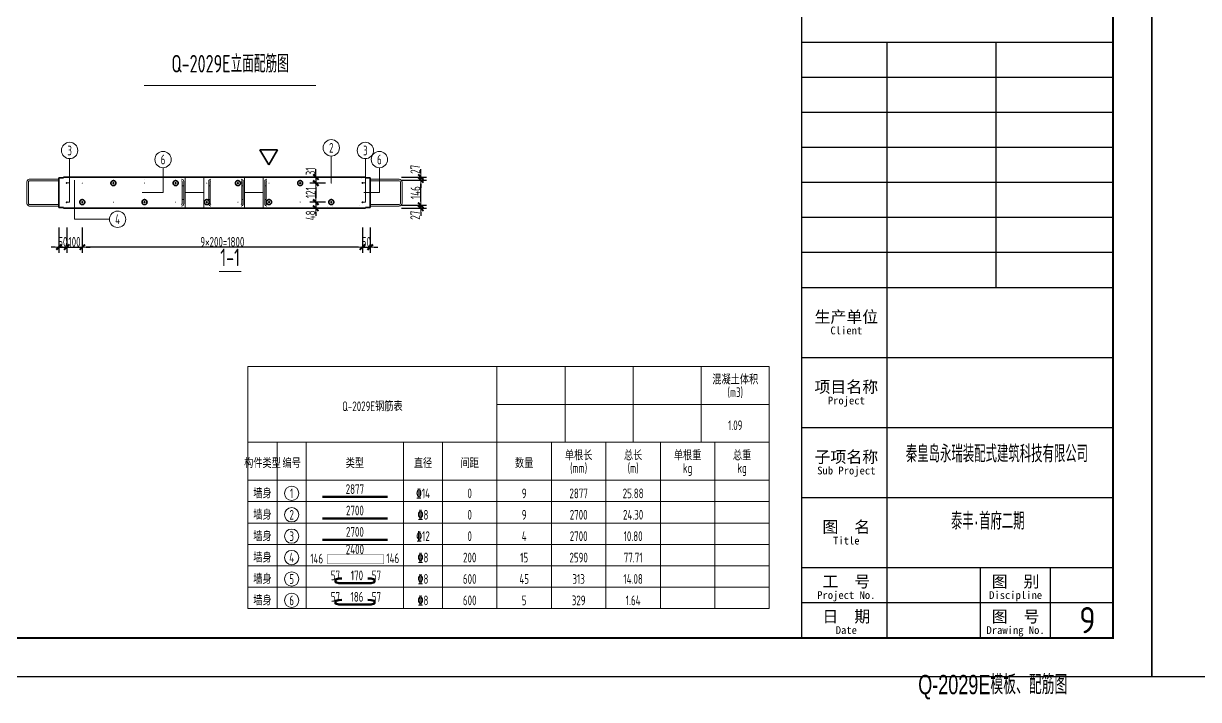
# Model space of a CAD drawing. Extents: x -85320 to 1679916, y -1321939 to 627.
# Drawn here: x 1410344 to 1440540, y -868455 to -851082 of the extents above; entities that cross this region are included whole.
import ezdxf
from ezdxf.enums import TextEntityAlignment as Align

# ---------------------------------------------------------------- set-up
doc = ezdxf.new("R2010")
doc.units = 0
doc.header["$LTSCALE"] = 1000
doc.linetypes.add('点划线', pattern=[1850, 1200, -300, 50, -300])
for name, color, linetype in [('BORDER', 7, 'Continuous'), ('TH', 7, 'Continuous'), ('Y-03墙-03预制墙钢筋', 1, 'Continuous'), ('图框文字', 7, 'Continuous'), ('打印线框', 7, 'Continuous'), ('拉模', 7, 'Continuous')]:
    doc.layers.add(name, color=color, linetype=linetype)
for name, color, linetype, lineweight in [('参数表文字', 7, 'Continuous', 18), ('参数表边线', 253, 'Continuous', 18), ('手孔', 6, 'Continuous', 0), ('梁截面纵筋', 1, 'Continuous', 50), ('直线', 7, 'Continuous', 18), ('预制墙图名', 7, 'Continuous', 18), ('预制墙墙身水平筋', 130, 'Continuous', 18), ('预制墙墙身纵向受力筋', 1, 'Continuous', 18), ('预制墙墙身纵向非受力筋', 94, 'Continuous', 18), ('预制墙墙身附加筋', 94, 'Continuous', 18), ('预制墙拉筋', 130, 'Continuous', 18), ('预制墙详图孔洞', 9, '点划线', 18), ('预制墙详图标注', 3, 'Continuous', 18), ('预制墙详图轮廓', 3, 'Continuous', 35)]:
    doc.layers.add(name, color=color, linetype=linetype, lineweight=lineweight)
doc.styles.get("Standard").update_dxf_attribs({"font": 'gbenor.shx', "bigfont": 'gbcbig.shx'})
doc.styles.add('TSSD_Rein', font='Tssdeng.shx', dxfattribs={"width": 0.7, "bigfont": 'hztxt.shx'})
doc.styles.add('中西文等高字体', font='hztxt_e.shx', dxfattribs={"width": 0.7, "bigfont": 'hbhz.shx'})
doc.styles.add('样式 1', font='yjkeng.shx', dxfattribs={"width": 0.7, "bigfont": 'yjkchn.shx'})
doc.styles.add('样式 2', font='yjkeng.shx', dxfattribs={"width": 0.7, "bigfont": 'yjkchn.shx'})
doc.styles.add('设计院一', font='', dxfattribs={"width": 0.8})
doc.styles.get('设计院一').set_extended_font_data('SimSun')
doc.dimstyles.new('盈建科结构', dxfattribs={"dimscale": 100, "dimtxt": 2.5, "dimasz": 1, "dimexe": 1.5, "dimexo": 0.625, "dimgap": 0.1, "dimtad": 1, "dimdec": 0, "dimrnd": 1, "dimzin": 0, "dimdsep": 46, "dimtxsty": '样式 1', "dimblk": '_yjkbk', "dimblk1": 'ARCHTICK', "dimblk2": 'ARCHTICK', "dimcen": 0.09, "dimadec": 0, "dimazin": 0, "dimtfac": 1, "dimtdec": 4, "dimtix": 1, "dimtmove": 2, "dimatfit": 3, "dimfxl": 1, "dimtolj": 1, "dimtzin": 0, "dimarcsym": 0})

# ---------------------------------------------------------------- blocks, each defined once
blk = doc.blocks.new('_yjkbk')
blk.add_line((-1, 0), (1.5, 0))
blk.add_lwpolyline([(-0.7, -0.7, 0.5, 0.5, 0), (0.7, 0.7, 0.5, 0.5, 0)], format="xyseb")
blk = doc.blocks.new('*D402')
at = {"layer": 'Defpoints', "color": 0, "transparency": 16777216}
for p in [(1411254, -856329), (1411454, -856329), (1411454, -856829)]:
    blk.add_point(p, dxfattribs=at)
at = {"layer": '预制墙详图标注', "color": 0, "lineweight": -2, "transparency": 16777216}
for p, q in [((1411254, -856329), (1411254, -856979)), ((1411454, -856329), (1411454, -856979)), ((1411154, -856829), (1411054, -856829)), ((1411254, -856829), (1411454, -856829)), ((1411554, -856829), (1411654, -856829))]:
    blk.add_line(p, q, dxfattribs=at)
at = {"layer": '预制墙详图标注', "color": 0, "lineweight": -2, "transparency": 16777216, "xscale": 100, "yscale": 100, "zscale": 100}
blk.add_blockref('_yjkbk', (1411254, -856829), dxfattribs=at)
at = {"layer": '预制墙详图标注', "color": 0, "lineweight": -2, "transparency": 16777216, "xscale": 100, "yscale": 100, "zscale": 100, "rotation": 180}
blk.add_blockref('_yjkbk', (1411454, -856829), dxfattribs=at)
at = {"layer": '预制墙详图标注', "color": 0, "transparency": 16777216, "insert": (1411354, -856819), "char_height": 250, "attachment_point": 8, "style": '样式 1'}
blk.add_mtext('\\A1;50', dxfattribs=at)
blk = doc.blocks.new('_ArchTick')
at = {"color": 0, "linetype": 'ByBlock', "const_width": 0.4}
blk.add_lwpolyline([(-0.5, -0.5), (0.5, 0.5)], dxfattribs=at)
blk = doc.blocks.new('*D403')
at = {"layer": 'Defpoints', "color": 0, "transparency": 16777216}
for p in [(1411454, -856329), (1411854, -856329), (1411854, -856829)]:
    blk.add_point(p, dxfattribs=at)
at = {"layer": '预制墙详图标注', "color": 0, "lineweight": -2, "transparency": 16777216}
for p, q in [((1411454, -856329), (1411454, -856979)), ((1411854, -856329), (1411854, -856979)), ((1411354, -856829), (1411254, -856829)), ((1411454, -856829), (1411854, -856829)), ((1411954, -856829), (1412054, -856829))]:
    blk.add_line(p, q, dxfattribs=at)
at = {"layer": '预制墙详图标注', "color": 0, "lineweight": -2, "transparency": 16777216, "xscale": 100, "yscale": 100, "zscale": 100}
blk.add_blockref('_yjkbk', (1411454, -856829), dxfattribs=at)
at = {"layer": '预制墙详图标注', "color": 0, "lineweight": -2, "transparency": 16777216, "xscale": 100, "yscale": 100, "zscale": 100, "rotation": 180}
blk.add_blockref('_yjkbk', (1411854, -856829), dxfattribs=at)
at = {"layer": '预制墙详图标注', "color": 0, "transparency": 16777216, "insert": (1411654, -856819), "char_height": 250, "attachment_point": 8, "style": '样式 1'}
blk.add_mtext('\\A1;100', dxfattribs=at)
blk = doc.blocks.new('*D404')
at = {"layer": 'Defpoints', "color": 0, "transparency": 16777216}
for p in [(1411854, -856329), (1419054, -856329), (1411854, -856829)]:
    blk.add_point(p, dxfattribs=at)
at = {"layer": '预制墙详图标注', "color": 0, "lineweight": -2, "transparency": 16777216}
for p, q in [((1411854, -856391), (1411854, -856979)), ((1419054, -856391), (1419054, -856979)), ((1418954, -856829), (1411954, -856829))]:
    blk.add_line(p, q, dxfattribs=at)
at = {"layer": '预制墙详图标注', "color": 0, "lineweight": -2, "transparency": 16777216, "xscale": 100, "yscale": 100, "zscale": 100, "rotation": 180}
blk.add_blockref('_yjkbk', (1411854, -856829), dxfattribs=at)
at = {"layer": '预制墙详图标注', "color": 0, "lineweight": -2, "transparency": 16777216, "xscale": 100, "yscale": 100, "zscale": 100}
blk.add_blockref('_yjkbk', (1419054, -856829), dxfattribs=at)
at = {"layer": '预制墙详图标注', "color": 0, "transparency": 16777216, "insert": (1415454, -856819), "char_height": 250, "attachment_point": 8, "style": '样式 1'}
blk.add_mtext('\\A1;9×200=1800', dxfattribs=at)
blk = doc.blocks.new('*D405')
at = {"layer": 'Defpoints', "color": 0, "transparency": 16777216}
for p in [(1419054, -856329), (1419254, -856329), (1419254, -856829)]:
    blk.add_point(p, dxfattribs=at)
at = {"layer": '预制墙详图标注', "color": 0, "lineweight": -2, "transparency": 16777216}
for p, q in [((1419054, -856329), (1419054, -856979)), ((1419254, -856329), (1419254, -856979)), ((1418954, -856829), (1418854, -856829)), ((1419054, -856829), (1419254, -856829)), ((1419354, -856829), (1419454, -856829))]:
    blk.add_line(p, q, dxfattribs=at)
at = {"layer": '预制墙详图标注', "color": 0, "lineweight": -2, "transparency": 16777216, "xscale": 100, "yscale": 100, "zscale": 100}
blk.add_blockref('_yjkbk', (1419054, -856829), dxfattribs=at)
at = {"layer": '预制墙详图标注', "color": 0, "lineweight": -2, "transparency": 16777216, "xscale": 100, "yscale": 100, "zscale": 100, "rotation": 180}
blk.add_blockref('_yjkbk', (1419254, -856829), dxfattribs=at)
at = {"layer": '预制墙详图标注', "color": 0, "transparency": 16777216, "insert": (1419154, -856819), "char_height": 250, "attachment_point": 8, "style": '样式 1'}
blk.add_mtext('\\A1;50', dxfattribs=at)
blk = doc.blocks.new('*D2184')
at = {"layer": 'Defpoints', "color": 0, "transparency": 16777216}
for p in [(1420054, -855753), (1420554, -855753), (1420054, -855829)]:
    blk.add_point(p, dxfattribs=at)
at = {"layer": '预制墙详图标注', "color": 0, "lineweight": -2, "transparency": 16777216}
for p, q in [((1420054, -855753), (1420704, -855753)), ((1420554, -855653), (1420554, -855553)), ((1420554, -855829), (1420554, -855753)), ((1420054, -855829), (1420704, -855829)), ((1420554, -855929), (1420554, -856029))]:
    blk.add_line(p, q, dxfattribs=at)
at = {"layer": '预制墙详图标注', "color": 0, "lineweight": -2, "transparency": 16777216, "xscale": 100, "yscale": 100, "zscale": 100}
for p, rotation in [((1420554, -855753), 270), ((1420554, -855829), 90)]:
    blk.add_blockref('_yjkbk', p, dxfattribs=dict(at, rotation=rotation))
at = {"layer": '预制墙详图标注', "color": 0, "transparency": 16777216, "insert": (1420536, -856009), "char_height": 250, "attachment_point": 8, "rotation": 90, "style": '样式 1'}
blk.add_mtext('\\A1;27', dxfattribs=at)
blk = doc.blocks.new('*D2185')
at = {"layer": 'Defpoints', "color": 0, "transparency": 16777216}
for p in [(1420054, -855105), (1420554, -855105), (1420054, -855753)]:
    blk.add_point(p, dxfattribs=at)
at = {"layer": '预制墙详图标注', "color": 0, "lineweight": -2, "transparency": 16777216}
for p, q in [((1420054, -855105), (1420704, -855105)), ((1420554, -855653), (1420554, -855205)), ((1420054, -855753), (1420704, -855753))]:
    blk.add_line(p, q, dxfattribs=at)
at = {"layer": '预制墙详图标注', "color": 0, "lineweight": -2, "transparency": 16777216, "xscale": 100, "yscale": 100, "zscale": 100}
for p, rotation in [((1420554, -855105), 90), ((1420554, -855753), 270)]:
    blk.add_blockref('_yjkbk', p, dxfattribs=dict(at, rotation=rotation))
at = {"layer": '预制墙详图标注', "color": 0, "transparency": 16777216, "insert": (1420544, -855429), "char_height": 250, "attachment_point": 8, "rotation": 90, "style": '样式 1'}
blk.add_mtext('\\A1;146', dxfattribs=at)
blk = doc.blocks.new('*D2186')
at = {"layer": 'Defpoints', "color": 0, "transparency": 16777216}
for p in [(1420054, -855029), (1420054, -855105), (1420554, -855029)]:
    blk.add_point(p, dxfattribs=at)
at = {"layer": '预制墙详图标注', "color": 0, "lineweight": -2, "transparency": 16777216}
for p, q in [((1420554, -854929), (1420554, -854829)), ((1420054, -855029), (1420704, -855029)), ((1420054, -855105), (1420704, -855105)), ((1420554, -855105), (1420554, -855029)), ((1420554, -855205), (1420554, -855305))]:
    blk.add_line(p, q, dxfattribs=at)
at = {"layer": '预制墙详图标注', "color": 0, "lineweight": -2, "transparency": 16777216, "xscale": 100, "yscale": 100, "zscale": 100}
for p, rotation in [((1420554, -855029), 270), ((1420554, -855105), 90)]:
    blk.add_blockref('_yjkbk', p, dxfattribs=dict(at, rotation=rotation))
at = {"layer": '预制墙详图标注', "color": 0, "transparency": 16777216, "insert": (1420538, -854829), "char_height": 250, "attachment_point": 8, "rotation": 90, "style": '样式 1'}
blk.add_mtext('\\A1;27', dxfattribs=at)
blk = doc.blocks.new('*D2586')
at = {"layer": 'Defpoints', "color": 0, "transparency": 16777216}
for p in [(1418106, -855673), (1417856, -855829), (1418106, -855829)]:
    blk.add_point(p, dxfattribs=at)
at = {"layer": '预制墙详图标注', "color": 0, "lineweight": -2, "transparency": 16777216}
for p, q in [((1418106, -855673), (1417706, -855673)), ((1417856, -855573), (1417856, -855473)), ((1417856, -855673), (1417856, -855829)), ((1418106, -855829), (1417706, -855829)), ((1417856, -855929), (1417856, -856029))]:
    blk.add_line(p, q, dxfattribs=at)
at = {"layer": '预制墙详图标注', "color": 0, "lineweight": -2, "transparency": 16777216, "xscale": 100, "yscale": 100, "zscale": 100}
for p, rotation in [((1417856, -855673), 270), ((1417856, -855829), 90)]:
    blk.add_blockref('_yjkbk', p, dxfattribs=dict(at, rotation=rotation))
at = {"layer": '预制墙详图标注', "color": 0, "transparency": 16777216, "insert": (1417846, -856012), "char_height": 250, "attachment_point": 8, "rotation": 90, "style": '样式 1'}
blk.add_mtext('\\A1;48', dxfattribs=at)
blk = doc.blocks.new('*D2587')
at = {"layer": 'Defpoints', "color": 0, "transparency": 16777216}
for p in [(1418106, -855185), (1417856, -855673), (1418106, -855673)]:
    blk.add_point(p, dxfattribs=at)
at = {"layer": '预制墙详图标注', "color": 0, "lineweight": -2, "transparency": 16777216}
for p, q in [((1418106, -855185), (1417706, -855185)), ((1417856, -855285), (1417856, -855573)), ((1418106, -855673), (1417706, -855673))]:
    blk.add_line(p, q, dxfattribs=at)
at = {"layer": '预制墙详图标注', "color": 0, "lineweight": -2, "transparency": 16777216, "xscale": 100, "yscale": 100, "zscale": 100}
for p, rotation in [((1417856, -855185), 90), ((1417856, -855673), 270)]:
    blk.add_blockref('_yjkbk', p, dxfattribs=dict(at, rotation=rotation))
at = {"layer": '预制墙详图标注', "color": 0, "transparency": 16777216, "insert": (1417846, -855429), "char_height": 250, "attachment_point": 8, "rotation": 90, "style": '样式 1'}
blk.add_mtext('\\A1;121', dxfattribs=at)
blk = doc.blocks.new('*D2588')
at = {"layer": 'Defpoints', "color": 0, "transparency": 16777216}
for p in [(1418106, -855029), (1417856, -855185), (1418106, -855185)]:
    blk.add_point(p, dxfattribs=at)
at = {"layer": '预制墙详图标注', "color": 0, "lineweight": -2, "transparency": 16777216}
for p, q in [((1417856, -854929), (1417856, -854829)), ((1418106, -855029), (1417706, -855029)), ((1417856, -855029), (1417856, -855185)), ((1418106, -855185), (1417706, -855185)), ((1417856, -855285), (1417856, -855385))]:
    blk.add_line(p, q, dxfattribs=at)
at = {"layer": '预制墙详图标注', "color": 0, "lineweight": -2, "transparency": 16777216, "xscale": 100, "yscale": 100, "zscale": 100}
for p, rotation in [((1417856, -855029), 270), ((1417856, -855185), 90)]:
    blk.add_blockref('_yjkbk', p, dxfattribs=dict(at, rotation=rotation))
at = {"layer": '预制墙详图标注', "color": 0, "transparency": 16777216, "insert": (1417846, -854883), "char_height": 250, "attachment_point": 8, "rotation": 90, "style": '样式 1'}
blk.add_mtext('\\A1;31', dxfattribs=at)
blk = doc.blocks.new('图框1')
at = {"color": 7}
for p, q in [((1425679, -783089), (1425679, -823089)), ((1433679, -783089), (1433679, -823089)), ((1433679, -823089), (1433679, -783089)), ((1433679, -783089), (1433679, -823089)), ((1433679, -823089), (1433679, -783089)), ((1433679, -807789), (1425679, -807789)), ((1427879, -814089), (1427879, -807789)), ((1430679, -814089), (1430679, -807789)), ((1433679, -808689), (1425679, -808689)), ((1433679, -809589), (1425679, -809589)), ((1433679, -810489), (1425679, -810489)), ((1433679, -811389), (1425679, -811389)), ((1433679, -812289), (1425679, -812289)), ((1433679, -813189), (1425679, -813189)), ((1433679, -814089), (1425679, -814089)), ((1427879, -823089), (1427879, -814089)), ((1433679, -814089), (1431691, -814089)), ((1433679, -815889), (1425679, -815889)), ((1433679, -817689), (1425679, -817689)), ((1433679, -819489), (1425679, -819489)), ((1433679, -821289), (1425679, -821289)), ((1430279, -823089), (1430279, -821289)), ((1432079, -823089), (1432079, -821289)), ((1433679, -822189), (1425679, -822189)), ((1425679, -823089), (1433679, -823089)), ((1425679, -823089), (1433679, -823089))]:
    blk.add_line(p, q, dxfattribs=at)
at = {"layer": 'BORDER', "const_width": 50}
blk.add_lwpolyline([(1377779, -823089), (1377779, -783089), (1433679, -783089), (1433679, -823089)], close=True, dxfattribs=at)
at = {"color": 7, "style": '设计院一'}
for s, height, p in [('生产单位', 300, (1426829, -814989)), ('Client', 200, (1426829, -815289)), ('项目名称', 300, (1426829, -816789)), ('Project', 200, (1426829, -817089)), ('子项名称', 300, (1426829, -818589)), ('Sub Project', 200, (1426829, -818889)), ('图  名', 300, (1426829, -820389)), ('Title', 200, (1426829, -820689)), ('工  号', 300, (1426829, -821789)), ('图  别', 300, (1431179, -821789)), ('Project No.', 200, (1426829, -822089)), ('Discipline', 200, (1431179, -822089)), ('日  期', 300, (1426829, -822689)), ('图  号', 300, (1431179, -822689)), ('Date', 200, (1426829, -822989)), ('Drawing No.', 200, (1431179, -822989))]:
    blk.add_text(s, height=height, dxfattribs=at).set_placement(p, align=Align.CENTER)
at = {"layer": 'TH', "color": 2, "style": '中西文等高字体', "width": 0.7}
for s, p in [('秦皇岛永瑞装配式建筑科技有限公司', (1428359, -818709)), ('泰丰·首府二期', (1429517, -820439))]:
    blk.add_text(s, height=440, dxfattribs=at).set_placement(p, align=Align.BOTTOM_LEFT)
blk = doc.blocks.new('闭口大左')
at = {"layer": '预制墙墙身水平筋', "color": 4, "lineweight": 0}
for p, q in [((1052669, -854687), (1052669, -855255)), ((1052709, -854687), (1052709, -855255))]:
    blk.add_line(p, q, dxfattribs=at)
at = {"layer": '预制墙墙身水平筋', "lineweight": 0}
for p, q in [((1052729, -854627), (1053489, -854627)), ((1052729, -854627), (1053489, -854627)), ((1052729, -854627), (1053489, -854627)), ((1052729, -854627), (1053489, -854627)), ((1052729, -854627), (1053489, -854627)), ((1052729, -854627), (1053489, -854627)), ((1052729, -854627), (1053489, -854627)), ((1052729, -854627), (1053489, -854627)), ((1052729, -854627), (1053489, -854627)), ((1052729, -854627), (1053489, -854627)), ((1052729, -854627), (1053489, -854627)), ((1052729, -854627), (1053489, -854627)), ((1052729, -854627), (1053489, -854627)), ((1052729, -854627), (1053489, -854627)), ((1052729, -854627), (1053489, -854627)), ((1053489, -854667), (1052729, -854667)), ((1053489, -854667), (1052729, -854667)), ((1053489, -854667), (1052729, -854667)), ((1053489, -854667), (1052729, -854667)), ((1053489, -854667), (1052729, -854667)), ((1053489, -854667), (1052729, -854667)), ((1053489, -854667), (1052729, -854667)), ((1053489, -854667), (1052729, -854667)), ((1053489, -854667), (1052729, -854667)), ((1053489, -854667), (1052729, -854667)), ((1053489, -854667), (1052729, -854667)), ((1053489, -854667), (1052729, -854667)), ((1053489, -854667), (1052729, -854667)), ((1053489, -854667), (1052729, -854667)), ((1053489, -854667), (1052729, -854667)), ((1052729, -855275), (1053489, -855275)), ((1053489, -855315), (1052729, -855315))]:
    blk.add_line(p, q, dxfattribs=at)
for centre, radius, start, end in [((1052729, -854687), 60, 90, 180), ((1052729, -854687), 60, 90, 180), ((1052729, -854687), 60, 90, 180), ((1052729, -854687), 60, 90, 180), ((1052729, -854687), 60, 90, 180), ((1052729, -854687), 60, 90, 180), ((1052729, -854687), 60, 90, 180), ((1052729, -854687), 60, 90, 180), ((1052729, -854687), 60, 90, 180), ((1052729, -854687), 60, 90, 180), ((1052729, -854687), 60, 90, 180), ((1052729, -854687), 60, 90, 180), ((1052729, -854687), 60, 90, 180), ((1052729, -854687), 60, 90, 180), ((1052729, -854687), 20, 90, 180), ((1052729, -854687), 20, 90, 180), ((1052729, -854687), 20, 90, 180), ((1052729, -854687), 20, 90, 180), ((1052729, -854687), 20, 90, 180), ((1052729, -854687), 20, 90, 180), ((1052729, -854687), 20, 90, 180), ((1052729, -854687), 20, 90, 180), ((1052729, -854687), 20, 90, 180), ((1052729, -854687), 20, 90, 180), ((1052729, -854687), 20, 90, 180), ((1052729, -854687), 20, 90, 180), ((1052729, -854687), 20, 90, 180), ((1052729, -854687), 20, 90, 180), ((1052729, -855255), 60, 180, 270), ((1052729, -855255), 20, 180, 270)]:
    blk.add_arc(centre, radius, start, end, dxfattribs=at)
blk = doc.blocks.new('u闭口大右')
at = {"layer": '预制墙墙身水平筋', "lineweight": 0}
for p, q in [((1059089, -854627), (1059833, -854627)), ((1059089, -854627), (1059833, -854627)), ((1059089, -854627), (1059833, -854627)), ((1059089, -854627), (1059833, -854627)), ((1059089, -854627), (1059833, -854627)), ((1059089, -854627), (1059833, -854627)), ((1059089, -854627), (1059833, -854627)), ((1059089, -854627), (1059833, -854627)), ((1059089, -854627), (1059833, -854627)), ((1059089, -854627), (1059833, -854627)), ((1059089, -854627), (1059833, -854627)), ((1059089, -854627), (1059833, -854627)), ((1059089, -854627), (1059833, -854627)), ((1059089, -854627), (1059833, -854627)), ((1059089, -854627), (1059833, -854627)), ((1059833, -854667), (1059089, -854667)), ((1059833, -854667), (1059089, -854667)), ((1059833, -854667), (1059089, -854667)), ((1059833, -854667), (1059089, -854667)), ((1059833, -854667), (1059089, -854667)), ((1059833, -854667), (1059089, -854667)), ((1059833, -854667), (1059089, -854667)), ((1059833, -854667), (1059089, -854667)), ((1059833, -854667), (1059089, -854667)), ((1059833, -854667), (1059089, -854667)), ((1059833, -854667), (1059089, -854667)), ((1059833, -854667), (1059089, -854667)), ((1059833, -854667), (1059089, -854667)), ((1059833, -854667), (1059089, -854667)), ((1059833, -854667), (1059089, -854667)), ((1059869, -854732), (1059869, -854703)), ((1059869, -854732), (1059869, -854703)), ((1059869, -854732), (1059869, -854703)), ((1059869, -854732), (1059869, -854703)), ((1059869, -854732), (1059869, -854703)), ((1059869, -854732), (1059869, -854703)), ((1059869, -854732), (1059869, -854703)), ((1059869, -854732), (1059869, -854703)), ((1059869, -854732), (1059869, -854703)), ((1059869, -854732), (1059869, -854703)), ((1059869, -854732), (1059869, -854703)), ((1059869, -854732), (1059869, -854703)), ((1059869, -854732), (1059869, -854703)), ((1059869, -854732), (1059869, -854703)), ((1059869, -854732), (1059869, -854703)), ((1059909, -854703), (1059909, -854732)), ((1059909, -854703), (1059909, -854732)), ((1059909, -854703), (1059909, -854732)), ((1059909, -854703), (1059909, -854732)), ((1059909, -854703), (1059909, -854732)), ((1059909, -854703), (1059909, -854732)), ((1059909, -854703), (1059909, -854732)), ((1059909, -854703), (1059909, -854732)), ((1059909, -854703), (1059909, -854732)), ((1059909, -854703), (1059909, -854732)), ((1059909, -854703), (1059909, -854732)), ((1059909, -854703), (1059909, -854732)), ((1059909, -854703), (1059909, -854732)), ((1059909, -854703), (1059909, -854732)), ((1059909, -854703), (1059909, -854732)), ((1059089, -855275), (1059833, -855275)), ((1059089, -855275), (1059833, -855275)), ((1059089, -855275), (1059833, -855275)), ((1059089, -855275), (1059833, -855275)), ((1059089, -855275), (1059833, -855275)), ((1059089, -855275), (1059833, -855275)), ((1059089, -855275), (1059833, -855275)), ((1059089, -855275), (1059833, -855275)), ((1059089, -855275), (1059833, -855275)), ((1059089, -855275), (1059833, -855275)), ((1059089, -855275), (1059833, -855275)), ((1059089, -855275), (1059833, -855275)), ((1059089, -855275), (1059833, -855275)), ((1059089, -855275), (1059833, -855275)), ((1059089, -855275), (1059833, -855275)), ((1059833, -855315), (1059089, -855315))]:
    blk.add_line(p, q, dxfattribs=at)
at = {"layer": '预制墙墙身水平筋', "color": 4, "lineweight": 0}
for p, q in [((1059869, -854703), (1059869, -855238)), ((1059909, -854703), (1059909, -855238))]:
    blk.add_line(p, q, dxfattribs=at)
at = {"layer": '预制墙墙身水平筋', "lineweight": 0}
for centre, radius, start, end in [((1059833, -854703), 76.6, 360, 90), ((1059833, -854703), 76.6, 360, 90), ((1059833, -854703), 76.6, 360, 90), ((1059833, -854703), 76.6, 360, 90), ((1059833, -854703), 76.6, 360, 90), ((1059833, -854703), 76.6, 360, 90), ((1059833, -854703), 76.6, 360, 90), ((1059833, -854703), 76.6, 360, 90), ((1059833, -854703), 76.6, 360, 90), ((1059833, -854703), 76.6, 360, 90), ((1059833, -854703), 76.6, 360, 90), ((1059833, -854703), 76.6, 360, 90), ((1059833, -854703), 76.6, 360, 90), ((1059833, -854703), 76.6, 360, 90), ((1059833, -854703), 36.6, 360, 90), ((1059833, -854703), 36.6, 360, 90), ((1059833, -854703), 36.6, 360, 90), ((1059833, -854703), 36.6, 360, 90), ((1059833, -854703), 36.6, 360, 90), ((1059833, -854703), 36.6, 360, 90), ((1059833, -854703), 36.6, 360, 90), ((1059833, -854703), 36.6, 360, 90), ((1059833, -854703), 36.6, 360, 90), ((1059833, -854703), 36.6, 360, 90), ((1059833, -854703), 36.6, 360, 90), ((1059833, -854703), 36.6, 360, 90), ((1059833, -854703), 36.6, 360, 90), ((1059833, -854703), 36.6, 360, 90), ((1059833, -855238), 76.6, 270, 0), ((1059833, -855238), 76.6, 270, 0), ((1059833, -855238), 76.6, 270, 0), ((1059833, -855238), 76.6, 270, 0), ((1059833, -855238), 76.6, 270, 0), ((1059833, -855238), 76.6, 270, 0), ((1059833, -855238), 76.6, 270, 0), ((1059833, -855238), 76.6, 270, 0), ((1059833, -855238), 76.6, 270, 0), ((1059833, -855238), 76.6, 270, 0), ((1059833, -855238), 76.6, 270, 0), ((1059833, -855238), 76.6, 270, 0), ((1059833, -855238), 76.6, 270, 0), ((1059833, -855238), 36.6, 270, 0), ((1059833, -855238), 76.6, 270, 0)]:
    blk.add_arc(centre, radius, start, end, dxfattribs=at)
blk = doc.blocks.new('手孔弯筋')
at = {"layer": '预制墙墙身水平筋', "color": 4, "lineweight": 0}
blk.add_line((1057610, -855147), (1057650, -855147), dxfattribs=at)
at = {"layer": '预制墙拉筋', "lineweight": 0}
for p, q in [((1057610, -854684), (1057610, -855147)), ((1057650, -855147), (1057650, -854684))]:
    blk.add_line(p, q, dxfattribs=at)
for radius in [57.5, 17.5]:
    blk.add_arc((1057592, -854684), radius, 360, 90, dxfattribs=at)

msp = doc.modelspace()

# ---------------------------------------------------------------- linework, layer by layer
at = {"layer": 'Y-03墙-03预制墙钢筋', "const_width": 6.4}
msp.add_lwpolyline([(1419593.557, -864727.809), (1418163.857, -864727.809, 0.414213562), (1418154.257, -864737.409), (1418154.257, -864961.832, 0.414213562), (1418163.857, -864971.432), (1419593.557, -864971.432, 0.414213562), (1419603.157, -864961.832), (1419603.157, -864737.409, 0.414213562)], format="xyb", close=True, dxfattribs=at)
at = {"layer": '参数表文字', "lineweight": 18}
for centre in [(1417235.627, -863157.327), (1417235.627, -863707.327), (1417235.627, -864257.327), (1417235.627, -864807.327), (1417235.627, -865357.327), (1417235.627, -865907.327)]:
    msp.add_circle(centre, 183.333, dxfattribs=at)
at = {"layer": '参数表边线', "lineweight": 18}
for p, q in [((1416110.627, -861844.827), (1416110.627, -859894.827)), ((1416110.627, -859894.827), (1422510.627, -859894.827)), ((1422510.627, -861844.827), (1422510.627, -859894.827)), ((1422510.627, -860869.827), (1422510.627, -859894.827)), ((1422510.627, -859894.827), (1424260.627, -859894.827)), ((1424260.627, -860869.827), (1424260.627, -859894.827)), ((1424260.627, -859894.827), (1426010.627, -859894.827)), ((1426010.627, -860869.827), (1426010.627, -859894.827)), ((1426010.627, -859894.827), (1427760.627, -859894.827)), ((1427760.627, -860869.827), (1427760.627, -859894.827)), ((1427760.627, -859894.827), (1429510.627, -859894.827)), ((1429510.627, -860869.827), (1429510.627, -859894.827)), ((1422510.627, -861844.827), (1422510.627, -860869.827)), ((1422510.627, -860869.827), (1424260.627, -860869.827)), ((1424260.627, -861844.827), (1424260.627, -860869.827)), ((1424260.627, -860869.827), (1426010.627, -860869.827)), ((1426010.627, -861844.827), (1426010.627, -860869.827)), ((1426010.627, -860869.827), (1427760.627, -860869.827)), ((1427760.627, -861844.827), (1427760.627, -860869.827)), ((1427760.627, -860869.827), (1429510.627, -860869.827)), ((1429510.627, -861844.827), (1429510.627, -860869.827)), ((1416110.627, -861844.827), (1416860.627, -861844.827)), ((1416110.627, -861844.827), (1416110.627, -862819.827)), ((1416860.627, -861844.827), (1417610.627, -861844.827)), ((1416860.627, -861844.827), (1416860.627, -862819.827)), ((1417610.627, -861844.827), (1420110.627, -861844.827)), ((1417610.627, -861844.827), (1417610.627, -862819.827)), ((1420110.627, -861844.827), (1421110.627, -861844.827)), ((1420110.627, -861844.827), (1420110.627, -862819.827)), ((1421110.627, -861844.827), (1422510.627, -861844.827)), ((1421110.627, -861844.827), (1421110.627, -862819.827)), ((1422510.627, -861844.827), (1423910.627, -861844.827)), ((1422510.627, -861844.827), (1422510.627, -862819.827)), ((1423910.627, -861844.827), (1425310.627, -861844.827)), ((1423910.627, -861844.827), (1423910.627, -862819.827)), ((1425310.627, -861844.827), (1426710.627, -861844.827)), ((1425310.627, -861844.827), (1425310.627, -862819.827)), ((1426710.627, -861844.827), (1428110.627, -861844.827)), ((1426710.627, -861844.827), (1426710.627, -862819.827)), ((1428110.627, -861844.827), (1429510.627, -861844.827)), ((1428110.627, -861844.827), (1428110.627, -862819.827)), ((1429510.627, -861844.827), (1429510.627, -862819.827)), ((1416110.627, -862819.827), (1416860.627, -862819.827)), ((1416110.627, -862819.827), (1416110.627, -863369.827)), ((1416860.627, -862819.827), (1417610.627, -862819.827)), ((1416860.627, -862819.827), (1416860.627, -863369.827)), ((1417610.627, -862819.827), (1420110.627, -862819.827)), ((1417610.627, -862819.827), (1417610.627, -863369.827)), ((1420110.627, -862819.827), (1421110.627, -862819.827)), ((1420110.627, -862819.827), (1420110.627, -863369.827)), ((1421110.627, -862819.827), (1422510.627, -862819.827)), ((1421110.627, -862819.827), (1421110.627, -863369.827)), ((1422510.627, -862819.827), (1423910.627, -862819.827)), ((1422510.627, -862819.827), (1422510.627, -863369.827)), ((1423910.627, -862819.827), (1425310.627, -862819.827)), ((1423910.627, -862819.827), (1423910.627, -863369.827)), ((1425310.627, -862819.827), (1426710.627, -862819.827)), ((1425310.627, -862819.827), (1425310.627, -863369.827)), ((1426710.627, -862819.827), (1428110.627, -862819.827)), ((1426710.627, -862819.827), (1426710.627, -863369.827)), ((1428110.627, -862819.827), (1429510.627, -862819.827)), ((1428110.627, -862819.827), (1428110.627, -863369.827)), ((1429510.627, -862819.827), (1429510.627, -863369.827)), ((1416110.627, -863369.827), (1416860.627, -863369.827)), ((1416110.627, -863369.827), (1416110.627, -863919.827)), ((1416860.627, -863369.827), (1417610.627, -863369.827)), ((1416860.627, -863369.827), (1416860.627, -863919.827)), ((1417610.627, -863369.827), (1420110.627, -863369.827)), ((1417610.627, -863369.827), (1417610.627, -863919.827)), ((1420110.627, -863369.827), (1421110.627, -863369.827)), ((1420110.627, -863369.827), (1420110.627, -863919.827)), ((1421110.627, -863369.827), (1422510.627, -863369.827)), ((1421110.627, -863369.827), (1421110.627, -863919.827)), ((1422510.627, -863369.827), (1423910.627, -863369.827)), ((1422510.627, -863369.827), (1422510.627, -863919.827)), ((1423910.627, -863369.827), (1425310.627, -863369.827)), ((1423910.627, -863369.827), (1423910.627, -863919.827)), ((1425310.627, -863369.827), (1426710.627, -863369.827)), ((1425310.627, -863369.827), (1425310.627, -863919.827)), ((1426710.627, -863369.827), (1428110.627, -863369.827)), ((1426710.627, -863369.827), (1426710.627, -863919.827)), ((1428110.627, -863369.827), (1429510.627, -863369.827)), ((1428110.627, -863369.827), (1428110.627, -863919.827)), ((1429510.627, -863369.827), (1429510.627, -863919.827)), ((1416110.627, -863919.827), (1416860.627, -863919.827)), ((1416110.627, -863919.827), (1416110.627, -864469.827)), ((1416860.627, -863919.827), (1417610.627, -863919.827)), ((1416860.627, -863919.827), (1416860.627, -864469.827)), ((1417610.627, -863919.827), (1420110.627, -863919.827)), ((1417610.627, -863919.827), (1417610.627, -864469.827)), ((1420110.627, -863919.827), (1421110.627, -863919.827)), ((1420110.627, -863919.827), (1420110.627, -864469.827)), ((1421110.627, -863919.827), (1422510.627, -863919.827)), ((1421110.627, -863919.827), (1421110.627, -864469.827)), ((1422510.627, -863919.827), (1423910.627, -863919.827)), ((1422510.627, -863919.827), (1422510.627, -864469.827)), ((1423910.627, -863919.827), (1425310.627, -863919.827)), ((1423910.627, -863919.827), (1423910.627, -864469.827)), ((1425310.627, -863919.827), (1426710.627, -863919.827)), ((1425310.627, -863919.827), (1425310.627, -864469.827)), ((1426710.627, -863919.827), (1428110.627, -863919.827)), ((1426710.627, -863919.827), (1426710.627, -864469.827)), ((1428110.627, -863919.827), (1429510.627, -863919.827)), ((1428110.627, -863919.827), (1428110.627, -864469.827)), ((1429510.627, -863919.827), (1429510.627, -864469.827)), ((1416110.627, -864469.827), (1416860.627, -864469.827)), ((1416110.627, -864469.827), (1416110.627, -865019.827)), ((1416860.627, -864469.827), (1417610.627, -864469.827)), ((1416860.627, -864469.827), (1416860.627, -865019.827)), ((1417610.627, -864469.827), (1420110.627, -864469.827)), ((1417610.627, -864469.827), (1417610.627, -865019.827)), ((1420110.627, -864469.827), (1421110.627, -864469.827)), ((1420110.627, -864469.827), (1420110.627, -865019.827)), ((1421110.627, -864469.827), (1422510.627, -864469.827)), ((1421110.627, -864469.827), (1421110.627, -865019.827)), ((1422510.627, -864469.827), (1423910.627, -864469.827)), ((1422510.627, -864469.827), (1422510.627, -865019.827)), ((1423910.627, -864469.827), (1425310.627, -864469.827)), ((1423910.627, -864469.827), (1423910.627, -865019.827)), ((1425310.627, -864469.827), (1426710.627, -864469.827)), ((1425310.627, -864469.827), (1425310.627, -865019.827)), ((1426710.627, -864469.827), (1428110.627, -864469.827)), ((1426710.627, -864469.827), (1426710.627, -865019.827)), ((1428110.627, -864469.827), (1429510.627, -864469.827)), ((1428110.627, -864469.827), (1428110.627, -865019.827)), ((1429510.627, -864469.827), (1429510.627, -865019.827)), ((1416110.627, -865019.827), (1416860.627, -865019.827)), ((1416110.627, -865019.827), (1416110.627, -865569.827)), ((1416860.627, -865019.827), (1417610.627, -865019.827)), ((1416860.627, -865019.827), (1416860.627, -865569.827)), ((1417610.627, -865019.827), (1420110.627, -865019.827)), ((1417610.627, -865019.827), (1417610.627, -865569.827)), ((1420110.627, -865019.827), (1421110.627, -865019.827)), ((1420110.627, -865019.827), (1420110.627, -865569.827)), ((1421110.627, -865019.827), (1422510.627, -865019.827)), ((1421110.627, -865019.827), (1421110.627, -865569.827)), ((1422510.627, -865019.827), (1423910.627, -865019.827)), ((1422510.627, -865019.827), (1422510.627, -865569.827)), ((1423910.627, -865019.827), (1425310.627, -865019.827)), ((1423910.627, -865019.827), (1423910.627, -865569.827)), ((1425310.627, -865019.827), (1426710.627, -865019.827)), ((1425310.627, -865019.827), (1425310.627, -865569.827)), ((1426710.627, -865019.827), (1428110.627, -865019.827)), ((1426710.627, -865019.827), (1426710.627, -865569.827)), ((1428110.627, -865019.827), (1429510.627, -865019.827)), ((1428110.627, -865019.827), (1428110.627, -865569.827)), ((1429510.627, -865019.827), (1429510.627, -865569.827)), ((1416110.627, -865569.827), (1416860.627, -865569.827)), ((1416110.627, -865569.827), (1416110.627, -866119.827)), ((1416860.627, -865569.827), (1417610.627, -865569.827)), ((1416860.627, -865569.827), (1416860.627, -866119.827)), ((1417610.627, -865569.827), (1420110.627, -865569.827)), ((1417610.627, -865569.827), (1417610.627, -866119.827)), ((1420110.627, -865569.827), (1421110.627, -865569.827)), ((1420110.627, -865569.827), (1420110.627, -866119.827)), ((1421110.627, -865569.827), (1422510.627, -865569.827)), ((1421110.627, -865569.827), (1421110.627, -866119.827)), ((1422510.627, -865569.827), (1423910.627, -865569.827)), ((1422510.627, -865569.827), (1422510.627, -866119.827)), ((1423910.627, -865569.827), (1425310.627, -865569.827)), ((1423910.627, -865569.827), (1423910.627, -866119.827)), ((1425310.627, -865569.827), (1426710.627, -865569.827)), ((1425310.627, -865569.827), (1425310.627, -866119.827)), ((1426710.627, -865569.827), (1428110.627, -865569.827)), ((1426710.627, -865569.827), (1426710.627, -866119.827)), ((1428110.627, -865569.827), (1429510.627, -865569.827)), ((1428110.627, -865569.827), (1428110.627, -866119.827)), ((1429510.627, -865569.827), (1429510.627, -866119.827)), ((1416110.627, -866119.827), (1416860.627, -866119.827)), ((1416860.627, -866119.827), (1417610.627, -866119.827)), ((1417610.627, -866119.827), (1420110.627, -866119.827)), ((1420110.627, -866119.827), (1421110.627, -866119.827)), ((1421110.627, -866119.827), (1422510.627, -866119.827)), ((1422510.627, -866119.827), (1423910.627, -866119.827)), ((1423910.627, -866119.827), (1425310.627, -866119.827)), ((1425310.627, -866119.827), (1426710.627, -866119.827)), ((1426710.627, -866119.827), (1428110.627, -866119.827)), ((1428110.627, -866119.827), (1429510.627, -866119.827))]:
    msp.add_line(p, q, dxfattribs=at)
at = {"layer": '手孔', "color": 6}
for points in [[(1414497.378, -855028.637), (1414977.378, -855028.637), (1414977.378, -855428.637), (1414497.378, -855428.637)], [(1416021.292, -855028.636), (1416501.292, -855028.636), (1416501.292, -855428.636), (1416021.292, -855428.636)], [(1414497.378, -855828.637), (1414977.378, -855828.637), (1414977.378, -855428.637), (1414497.378, -855428.637)], [(1416021.292, -855828.638), (1416501.292, -855828.638), (1416501.292, -855428.638), (1416021.292, -855428.638)]]:
    msp.add_lwpolyline(points, close=True, dxfattribs=at)
at = {"layer": '打印线框', "color": 1}
for points in [[(1379939.784, -867870.959), (1379939.784, -825870.959), (1439339.784, -825870.959), (1439339.784, -867870.959)], [(1439339.784, -867870.959), (1439339.784, -825870.959), (1498739.784, -825870.959), (1498739.784, -867870.959)]]:
    msp.add_lwpolyline(points, close=True, dxfattribs=at)
at = {"layer": '梁截面纵筋', "lineweight": 50}
for points in [[(1418027.294, -863248.994), (1419693.961, -863248.994)], [(1418027.294, -863798.994), (1419693.961, -863798.994)], [(1418027.294, -864348.994), (1419693.961, -864348.994)], [(1418527.294, -865341.475), (1418443.961, -865348.35), (1418360.627, -865370.35), (1418360.627, -865439.1), (1418443.961, -865461.1), (1419277.294, -865461.1), (1419360.627, -865439.1), (1419360.627, -865370.35), (1419277.294, -865348.35), (1419193.961, -865341.475)], [(1418527.294, -865891.475), (1418443.961, -865898.35), (1418360.627, -865920.35), (1418360.627, -865989.1), (1418443.961, -866011.1), (1419277.294, -866011.1), (1419360.627, -865989.1), (1419360.627, -865920.35), (1419277.294, -865898.35), (1419193.961, -865891.475)]]:
    msp.add_lwpolyline(points, dxfattribs=at)
at = {"layer": '直线', "lineweight": 18}
for p, q in [((1411453.684, -855180.636), (1411528.684, -855180.636)), ((1419053.684, -855180.636), (1419128.684, -855180.636)), ((1411653.684, -855752.636), (1411653.684, -856114.636))]:
    msp.add_line(p, q, dxfattribs=at)
for points in [[(1411453.684, -855676.636), (1411528.684, -855676.636), (1411528.684, -854555.636)], [(1418253.684, -855184.636), (1418253.684, -854487.636)], [(1419053.684, -855676.636), (1419128.684, -855676.636), (1419128.684, -854555.636)], [(1413395.684, -855428.636), (1413929.684, -855428.636), (1413929.684, -854788.636)], [(1419089.684, -855428.636), (1419489.684, -855428.636), (1419489.684, -854788.636)], [(1411653.684, -855104.636), (1411653.684, -856114.636), (1412551.684, -856114.636)]]:
    msp.add_lwpolyline(points, dxfattribs=at)
for centre in [(1411528.684, -854345.636), (1418253.684, -854277.636), (1419128.684, -854345.636), (1413929.684, -854578.636), (1419489.684, -854578.636), (1412761.684, -856114.636)]:
    msp.add_circle(centre, 210, dxfattribs=at)
at = {"layer": '预制墙图名', "lineweight": 18}
for p, q in [((1413448.243, -852678.636), (1417859.124, -852678.636)), ((1415368.972, -857453.636), (1415938.395, -857453.636))]:
    msp.add_line(p, q, dxfattribs=at)
at = {"layer": '预制墙墙身水平筋', "lineweight": 18, "const_width": 0.18}
for points in [[(1411253.684, -855084.636), (1414404.897, -855084.636)], [(1414404.897, -855124.636), (1411253.684, -855124.636)], [(1415160.902, -855084.636), (1415934.986, -855084.636)], [(1415934.986, -855124.636), (1415160.902, -855124.636)], [(1416599.073, -855084.636), (1419253.684, -855084.636)], [(1419253.684, -855124.636), (1416599.073, -855124.636)], [(1411253.684, -855732.636), (1414404.897, -855732.636)], [(1415160.902, -855732.636), (1415934.986, -855732.636)], [(1416599.073, -855732.636), (1419253.684, -855732.636)], [(1414404.897, -855772.636), (1411253.684, -855772.636)], [(1415934.986, -855772.636), (1415160.902, -855772.636)], [(1419253.684, -855772.636), (1416599.073, -855772.636)]]:
    msp.add_lwpolyline(points, dxfattribs=at)
at = {"layer": '预制墙墙身纵向受力筋', "lineweight": 18, "const_width": 28}
for points in [[(1412667.684, -855184.636, 1), (1412639.684, -855184.636, 1)], [(1414267.684, -855184.636, 1), (1414239.684, -855184.636, 1)], [(1415867.684, -855184.636, 1), (1415839.684, -855184.636, 1)], [(1417467.684, -855184.636, 1), (1417439.684, -855184.636, 1)], [(1411867.684, -855672.636, 1), (1411839.684, -855672.636, 1)], [(1413467.684, -855672.636, 1), (1413439.684, -855672.636, 1)], [(1415067.684, -855672.636, 1), (1415039.684, -855672.636, 1)], [(1416667.684, -855672.636, 1), (1416639.684, -855672.636, 1)], [(1418267.684, -855672.636, 1), (1418239.684, -855672.636, 1)]]:
    msp.add_lwpolyline(points, format="xyb", close=True, dxfattribs=at)
at = {"layer": '预制墙墙身纵向非受力筋', "lineweight": 18, "const_width": 12}
for points in [[(1411859.684, -855184.636, 1), (1411847.684, -855184.636, 1)], [(1413459.684, -855184.636, 1), (1413447.684, -855184.636, 1)], [(1415059.684, -855184.636, 1), (1415047.684, -855184.636, 1)], [(1416659.684, -855184.636, 1), (1416647.684, -855184.636, 1)], [(1418259.684, -855184.636, 1), (1418247.684, -855184.636, 1)], [(1412659.684, -855672.636, 1), (1412647.684, -855672.636, 1)], [(1414259.684, -855672.636, 1), (1414247.684, -855672.636, 1)], [(1415859.684, -855672.636, 1), (1415847.684, -855672.636, 1)], [(1417459.684, -855672.636, 1), (1417447.684, -855672.636, 1)]]:
    msp.add_lwpolyline(points, format="xyb", close=True, dxfattribs=at)
at = {"layer": '预制墙墙身附加筋', "lineweight": 18, "const_width": 24}
for points in [[(1411465.684, -855180.636, 1), (1411441.684, -855180.636, 1)], [(1419065.684, -855180.636, 1), (1419041.684, -855180.636, 1)], [(1411465.684, -855676.636, 1), (1411441.684, -855676.636, 1)], [(1419065.684, -855676.636, 1), (1419041.684, -855676.636, 1)]]:
    msp.add_lwpolyline(points, format="xyb", close=True, dxfattribs=at)
at = {"layer": '预制墙拉筋', "lineweight": 18, "const_width": 0.18}
for points in [[(1411563.178, -855707.474), (1411508.065, -855785.386, -0.24342753), (1411447.681, -855816.636), (1411432.683, -855816.636, -0.414213568), (1411401.684, -855785.637), (1411401.684, -855086.634, -0.414213568), (1411447.681, -855040.636), (1411462.68, -855040.636, -0.24342753), (1411499.403, -855059.641), (1411563.178, -855149.798), (1411537.054, -855168.278), (1411473.278, -855078.121, 0.24342753), (1411462.68, -855072.636), (1411447.681, -855072.636, 0.414213568), (1411433.684, -855086.634), (1411433.684, -855785.637), (1411431.681, -855785.637, 0.414213568), (1411432.683, -855786.638), (1411432.683, -855784.636), (1411447.681, -855784.636, 0.24342753), (1411481.94, -855766.906), (1411537.054, -855688.994)], [(1413525.178, -855707.474), (1413470.065, -855785.386, -0.24342753), (1413409.681, -855816.636), (1413394.683, -855816.636, -0.414213568), (1413363.684, -855785.637), (1413363.684, -855086.634, -0.414213568), (1413409.681, -855040.636), (1413424.68, -855040.636, -0.24342753), (1413461.403, -855059.641), (1413525.178, -855149.798), (1413499.054, -855168.278), (1413435.278, -855078.121, 0.24342753), (1413424.68, -855072.636), (1413409.681, -855072.636, 0.414213568), (1413395.684, -855086.634), (1413395.684, -855785.637), (1413393.681, -855785.637, 0.414213568), (1413394.683, -855786.638), (1413394.683, -855784.636), (1413409.681, -855784.636, 0.24342753), (1413443.94, -855766.906), (1413499.054, -855688.994)], [(1415925.178, -855707.474), (1415870.065, -855785.386, -0.24342753), (1415809.681, -855816.636), (1415794.683, -855816.636, -0.414213568), (1415763.684, -855785.637), (1415763.684, -855086.634, -0.414213568), (1415809.681, -855040.636), (1415824.68, -855040.636, -0.24342753), (1415861.403, -855059.641), (1415925.178, -855149.798), (1415899.054, -855168.278), (1415835.278, -855078.121, 0.24342753), (1415824.68, -855072.636), (1415809.681, -855072.636, 0.414213568), (1415795.684, -855086.634), (1415795.684, -855785.637), (1415793.681, -855785.637, 0.414213568), (1415794.683, -855786.638), (1415794.683, -855784.636), (1415809.681, -855784.636, 0.24342753), (1415843.94, -855766.906), (1415899.054, -855688.994)], [(1418325.178, -855707.474), (1418270.065, -855785.386, -0.24342753), (1418209.681, -855816.636), (1418194.683, -855816.636, -0.414213568), (1418163.684, -855785.637), (1418163.684, -855086.634, -0.414213568), (1418209.681, -855040.636), (1418224.68, -855040.636, -0.24342753), (1418261.403, -855059.641), (1418325.178, -855149.798), (1418299.054, -855168.278), (1418235.278, -855078.121, 0.24342753), (1418224.68, -855072.636), (1418209.681, -855072.636, 0.414213568), (1418195.684, -855086.634), (1418195.684, -855785.637), (1418193.681, -855785.637, 0.414213568), (1418194.683, -855786.638), (1418194.683, -855784.636), (1418209.681, -855784.636, 0.24342753), (1418243.94, -855766.906), (1418299.054, -855688.994)], [(1418970.314, -855688.994), (1419025.427, -855766.906, 0.24342753), (1419059.686, -855784.636), (1419074.685, -855784.636), (1419074.685, -855786.638, 0.414213568), (1419075.686, -855785.637), (1419073.684, -855785.637), (1419073.684, -855086.634, 0.414213568), (1419059.686, -855072.636), (1419044.687, -855072.636, 0.24342753), (1419034.089, -855078.121), (1418970.314, -855168.278), (1418944.189, -855149.798), (1419007.965, -855059.641, -0.24342753), (1419044.687, -855040.636), (1419059.686, -855040.636, -0.414213568), (1419105.684, -855086.634), (1419105.684, -855785.637, -0.414213568), (1419074.685, -855816.636), (1419059.686, -855816.636, -0.24342753), (1418999.303, -855785.386), (1418944.189, -855707.474)]]:
    msp.add_lwpolyline(points, format="xyb", close=True, dxfattribs=at)
at = {"layer": '预制墙详图孔洞', "lineweight": 35}
for centre in [(1412653.684, -855184.636), (1414253.684, -855184.636), (1415853.684, -855184.636), (1417453.684, -855184.636), (1411853.684, -855672.636), (1413453.684, -855672.636), (1415053.684, -855672.636), (1416653.684, -855672.636), (1418253.684, -855672.636)]:
    msp.add_circle(centre, 64, dxfattribs=at)
at = {"layer": '预制墙详图标注', "lineweight": 35}
for p, q in [((1416645.497, -854715.865), (1416420.497, -854326.153)), ((1416870.497, -854326.153), (1416420.497, -854326.153)), ((1416645.497, -854715.865), (1416870.497, -854326.153))]:
    msp.add_line(p, q, dxfattribs=at)
at = {"layer": '预制墙详图轮廓', "lineweight": 35}
for p, q in [((1411253.684, -855808.636), (1411253.684, -855048.636)), ((1411253.684, -855048.636), (1411373.684, -855048.636)), ((1411373.684, -855028.636), (1419133.684, -855028.636)), ((1411373.684, -855048.636), (1411373.684, -855028.636)), ((1419133.684, -855028.636), (1419133.684, -855048.636)), ((1419133.684, -855048.636), (1419253.684, -855048.636)), ((1419253.684, -855048.636), (1419253.684, -855808.636)), ((1411373.684, -855808.636), (1411253.684, -855808.636)), ((1411373.684, -855828.636), (1411373.684, -855808.636)), ((1411373.684, -855828.636), (1419133.684, -855828.636)), ((1419253.684, -855808.636), (1419133.684, -855808.636)), ((1419133.684, -855808.636), (1419133.684, -855828.636))]:
    msp.add_line(p, q, dxfattribs=at)

# ---------------------------------------------------------------- block references
at = {"layer": '拉模', "color": 3}
msp.add_blockref('图框1', (4660.835, -43782.265), dxfattribs=at)
at = {"layer": '预制墙墙身水平筋', "color": 4}
for name, p in [('闭口大左', (357764.313, -457.788)), ('手孔弯筋', (356812.481, -457.788)), ('手孔弯筋', (358342.569, -457.788)), ('u闭口大右', (360164.313, -457.788))]:
    msp.add_blockref(name, p, dxfattribs=at)
at = {"layer": '预制墙墙身水平筋', "color": 4, "xscale": -1}
for p in [(2472753.319, -457.788), (2474191.49, -457.788)]:
    msp.add_blockref('手孔弯筋', p, dxfattribs=at)
at = {"layer": '预制墙墙身水平筋', "color": 4, "xscale": -1, "rotation": 180}
for p in [(356812.481, -1710399.482), (358342.569, -1710399.482)]:
    msp.add_blockref('手孔弯筋', p, dxfattribs=at)
at = {"layer": '预制墙墙身水平筋', "color": 4, "rotation": 180}
for p in [(2472753.319, -1710399.482), (2474191.49, -1710399.482)]:
    msp.add_blockref('手孔弯筋', p, dxfattribs=at)

# ---------------------------------------------------------------- texts
at = {"layer": '参数表文字', "linetype": 'Continuous', "style": 'TSSD_Rein', "width": 0.7}
for s, p in [('混凝土体积', (1428635.627, -860432.327)), ('单根长', (1424610.627, -862382.327)), ('总长', (1426010.627, -862382.327)), ('单根重', (1427410.627, -862382.327)), ('总重', (1428810.627, -862382.327))]:
    msp.add_text(s, height=250, dxfattribs=at).set_placement(p, align=Align.BOTTOM_CENTER)
for s, p in [('(m3)', (1428635.627, -860432.327)), ('(mm)', (1424610.627, -862382.327)), ('(m)', (1426010.627, -862382.327)), ('kg', (1427410.627, -862382.327)), ('kg', (1428810.627, -862382.327))]:
    msp.add_text(s, height=250, dxfattribs=at).set_placement(p, align=Align.TOP_CENTER)
for s, p in [('Q-2029E钢筋表', (1419310.627, -860919.827)), ('1.09', (1428635.627, -861407.327)), ('构件类型', (1416485.627, -862382.327)), ('编号', (1417235.627, -862382.327)), ('类型', (1418860.627, -862382.327)), ('直径', (1420610.627, -862382.327)), ('间距', (1421810.627, -862382.327)), ('数量', (1423210.627, -862382.327)), ('墙身', (1416485.627, -863157.327)), ('2877', (1418860.627, -863047.327)), ('1', (1417235.627, -863157.327)), ('%%13214', (1420610.627, -863157.327)), ('0', (1421810.627, -863157.327)), ('9', (1423210.627, -863157.327)), ('2877', (1424610.627, -863157.327)), ('25.88', (1426010.627, -863157.327)), ('墙身', (1416485.627, -863707.327)), ('2', (1417235.627, -863707.327)), ('2700', (1418860.627, -863597.327)), ('%%1328', (1420610.627, -863707.327)), ('0', (1421810.627, -863707.327)), ('9', (1423210.627, -863707.327)), ('2700', (1424610.627, -863707.327)), ('24.30', (1426010.627, -863707.327)), ('墙身', (1416485.627, -864257.327)), ('3', (1417235.627, -864257.327)), ('2700', (1418860.627, -864147.327)), ('%%13212', (1420610.627, -864257.327)), ('0', (1421810.627, -864257.327)), ('4', (1423210.627, -864257.327)), ('2700', (1424610.627, -864257.327)), ('10.80', (1426010.627, -864257.327)), ('2400', (1418860.627, -864595.423)), ('墙身', (1416485.627, -864807.327)), ('4', (1417235.627, -864807.327)), ('146', (1417879.158, -864834.212)), ('146', (1419833.87, -864826.033)), ('%%1328', (1420610.627, -864807.327)), ('200', (1421810.627, -864807.327)), ('15', (1423210.627, -864807.327)), ('2590', (1424610.627, -864807.327)), ('77.71', (1426010.627, -864807.327)), ('墙身', (1416485.627, -865357.327)), ('5', (1417235.627, -865357.327)), ('57', (1418360.627, -865265.66)), (' 170', (1418860.627, -865265.66)), (' 57', (1419360.627, -865265.66)), ('%%1328', (1420610.627, -865357.327)), ('600', (1421810.627, -865357.327)), ('45', (1423210.627, -865357.327)), ('313', (1424610.627, -865357.327)), ('14.08', (1426010.627, -865357.327)), ('57', (1418360.627, -865815.66)), (' 186', (1418860.627, -865815.66)), (' 57', (1419360.627, -865815.66)), ('墙身', (1416485.627, -865907.327)), ('6', (1417235.627, -865907.327)), ('%%1328', (1420610.627, -865907.327)), ('600', (1421810.627, -865907.327)), ('5', (1423210.627, -865907.327)), ('329', (1424610.627, -865907.327)), ('1.64', (1426010.627, -865907.327))]:
    msp.add_text(s, height=250, dxfattribs=at).set_placement(p, align=Align.MIDDLE_CENTER)
at = {"layer": '图框文字', "color": 2, "style": '中西文等高字体', "width": 0.7}
msp.add_text('Q-2029E模板、配筋图', height=495, dxfattribs=at).set_placement((1433337.286, -868467.253), align=Align.BOTTOM_LEFT)
at = {"layer": '拉模', "color": 3}
msp.add_text('9', height=673.843, dxfattribs=at).set_placement((1437473.64, -866751.841))
at = {"layer": '直线', "linetype": 'Continuous', "style": '样式 1', "width": 0.7}
for s, p in [('3', (1411528.684, -854345.636)), ('2', (1418253.684, -854277.636)), ('3', (1419128.684, -854345.636)), ('6', (1413929.684, -854578.636)), ('6', (1419489.684, -854578.636)), ('4', (1412761.684, -856114.636))]:
    msp.add_text(s, height=250, dxfattribs=at).set_placement(p, align=Align.MIDDLE_CENTER)
at = {"layer": '预制墙图名', "linetype": 'Continuous', "style": '样式 2', "width": 0.7}
for s, p in [('Q-2029E立面配筋图', (1415653.684, -852475.93)), ('1-1', (1415653.684, -857453.636))]:
    msp.add_text(s, height=450, dxfattribs=at).set_placement(p, align=Align.BOTTOM_CENTER)

# ---------------------------------------------------------------- dimensions: what is measured, and where the dimension line sits
at = {"layer": '预制墙详图标注'}
for base, p1, p2, angle, text, picture, middle in [((1417856.452, -855184.636), (1418106.452, -855028.636), (1418106.452, -855184.636), 270, '31', '*D2588', (1417721.452, -854883.075)), ((1420553.684, -855028.636), (1420053.684, -855104.636), (1420053.684, -855028.636), 90, '27', '*D2186', (1420413.439, -854829.045)), ((1417856.452, -855828.636), (1418106.452, -855672.636), (1418106.452, -855828.636), 270, '48', '*D2586', (1417721.452, -856011.779)), ((1420553.684, -855752.636), (1420053.684, -855828.636), (1420053.684, -855752.636), 90, '27', '*D2184', (1420410.924, -856008.662))]:
    dim = msp.add_linear_dim(base=base, p1=p1, p2=p2, angle=angle, text=text, dimstyle='盈建科结构', override={"dimexo": 0, "dimlfac": 0.25, "dimrnd": 5}, dxfattribs=at)
    dim.commit()
    dim.dimension.update_dxf_attribs({"geometry": picture, "text_midpoint": middle, "dimtype": 161})
for p1, p2, distance, text, override, picture, middle in [((1418106.452, -855184.636), (1418106.452, -855672.636), -250, '121', {"dimscale": 100, "dimtxt": 2.5, "dimasz": 1, "dimexe": 1.5, "dimexo": 0, "dimgap": 0.1, "dimtad": 1, "dimlfac": 0.25, "dimrnd": 5, "dimdle": 0, "dimfxlon": 0}, '*D2587', (1417721.452, -855428.636)), ((1420053.684, -855752.636), (1420053.684, -855104.636), -500, '146', {"dimscale": 100, "dimtxt": 2.5, "dimasz": 1, "dimexe": 1.5, "dimexo": 0, "dimgap": 0.1, "dimtad": 1, "dimlfac": 0.25, "dimrnd": 5, "dimdle": 0, "dimfxlon": 0}, '*D2185', (1420418.684, -855428.636)), ((1419053.684, -856328.636), (1411853.684, -856328.636), 500, '9×200=1800', {"dimscale": 100, "dimtxt": 2.5, "dimasz": 1, "dimexe": 1.5, "dimexo": 0.625, "dimgap": 0.1, "dimtad": 1, "dimlfac": 0.25, "dimrnd": 5, "dimdle": 0, "dimtix": 1, "dimfxlon": 0}, '*D404', (1415453.684, -856693.636))]:
    dim = msp.add_aligned_dim(p1=p1, p2=p2, distance=distance, text=text, dimstyle='盈建科结构', override=override, dxfattribs=at)
    dim.commit()
    dim.dimension.update_dxf_attribs({"geometry": picture, "text_midpoint": middle})
for p1, p2, picture, middle in [((1411253.684, -856328.636), (1411453.684, -856328.636), '*D402', (1411353.684, -856693.636)), ((1411453.684, -856328.636), (1411853.684, -856328.636), '*D403', (1411653.684, -856693.636)), ((1419053.684, -856328.636), (1419253.684, -856328.636), '*D405', (1419153.684, -856693.636))]:
    dim = msp.add_aligned_dim(p1=p1, p2=p2, distance=-500, dimstyle='盈建科结构', override={"dimscale": 100, "dimtxt": 2.5, "dimasz": 1, "dimexe": 1.5, "dimexo": 0, "dimgap": 0.1, "dimtad": 1, "dimlfac": 0.25, "dimrnd": 5, "dimdle": 0, "dimfxlon": 0}, dxfattribs=at)
    dim.commit()
    dim.dimension.update_dxf_attribs({"geometry": picture, "text_midpoint": middle})

doc.saveas('drawing.dxf')
